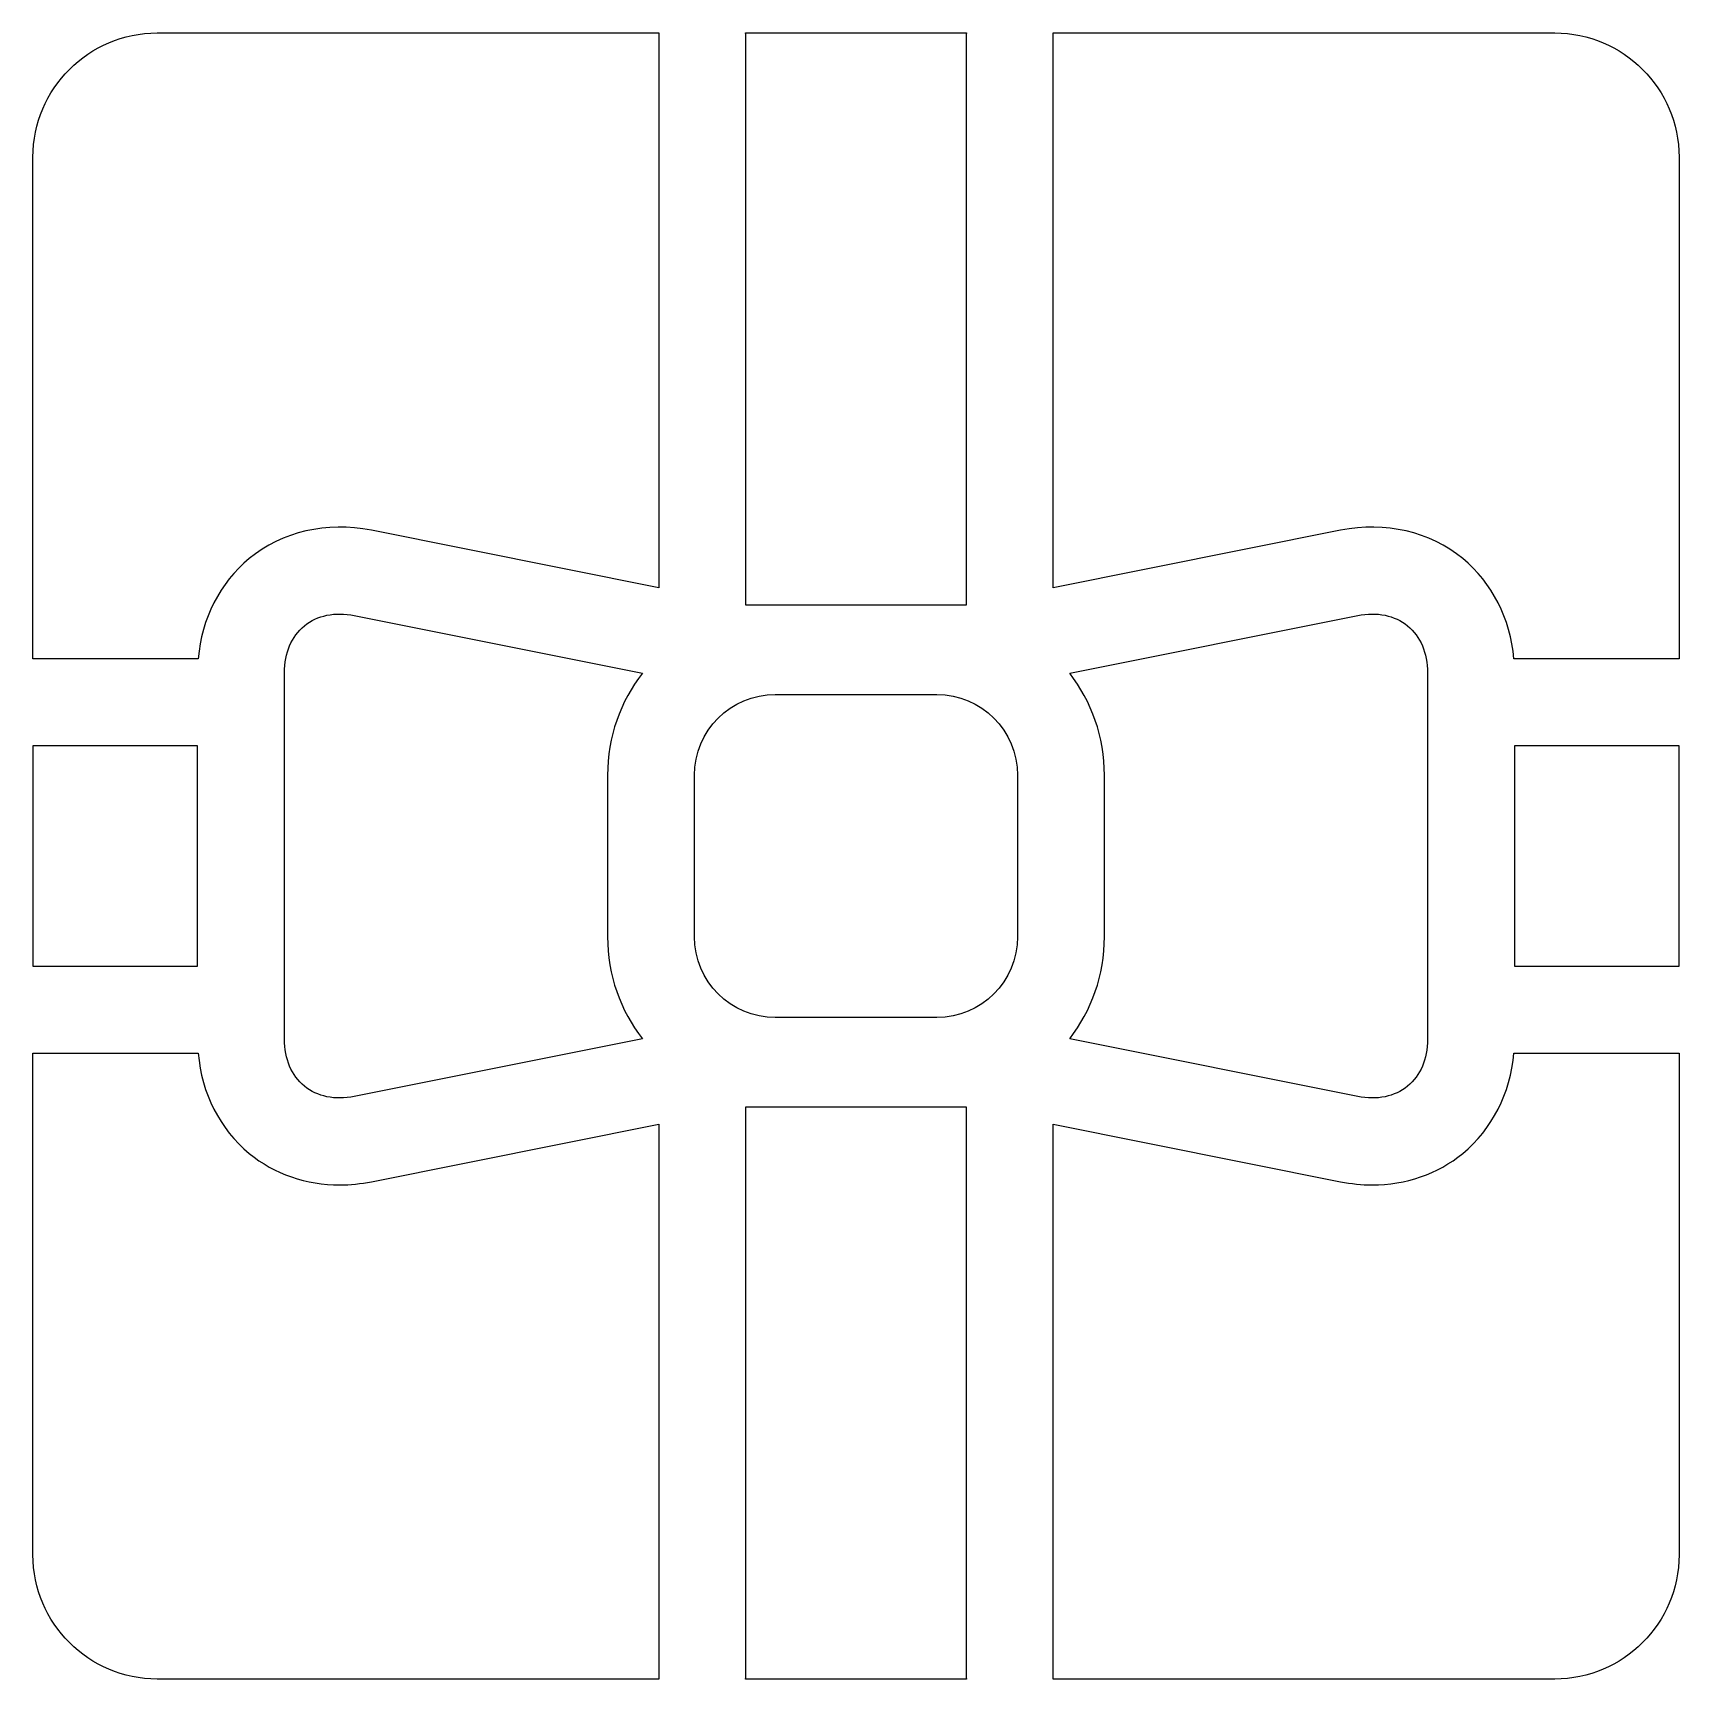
# Model space of a CAD drawing. Header units: centimetres. Extents: x -10.8 to 10.8, y -10.8 to 10.8.
import ezdxf

# ---------------------------------------------------------------- set-up
doc = ezdxf.new("R2010")
doc.units = ezdxf.units.CM
doc.header["$MEASUREMENT"] = 0
doc.layers.add('Layer 1', color=7, linetype='Continuous')

msp = doc.modelspace()

# ---------------------------------------------------------------- linework, layer by layer
at = {"layer": 'Layer 1'}
for points in [[(-10.79347, -1.44587), (-8.63477, -1.44587), (-8.63477, 1.44595), (-10.79347, 1.44595), (-10.79347, -1.44587)], [(8.63483, -1.44587), (10.79347, -1.44587), (10.79347, 1.44595), (8.63483, 1.44595), (8.63483, -1.44587)]]:
    msp.add_lwpolyline(points, close=True, dxfattribs=at)
for points, knots in [([(-10.79347, 9.16579), (-10.79347, 9.16579), (-10.79347, 2.58636), (-10.79347, 2.58636), (-10.79347, 2.58636), (-10.79347, 2.58636), (-8.62633, 2.58637), (-8.62633, 2.58637), (-8.62633, 2.58637), (-8.58119, 3.11216), (-8.34319, 3.58402), (-7.95675, 3.90089), (-7.95675, 3.90089), (-7.52582, 4.25411), (-6.94209, 4.38917), (-6.35516, 4.27199), (-6.35516, 4.27199), (-6.35516, 4.27199), (-2.58636, 3.51823), (-2.58636, 3.51823), (-2.58636, 3.51823), (-2.58636, 3.51823), (-2.58637, 10.75277), (-2.58637, 10.75277), (-2.58637, 10.75277), (-2.58637, 10.76702), (-2.58528, 10.78105), (-2.58426, 10.795), (-2.58426, 10.795), (-2.58426, 10.795), (-9.16426, 10.795), (-9.16426, 10.795), (-9.16426, 10.795), (-10.06036, 10.795), (-10.79347, 10.06189), (-10.79347, 9.16579)], [0, 0, 0, 0, 0.1, 0.1, 0.1, 0.1, 0.2, 0.2, 0.2, 0.2, 0.3, 0.3, 0.3, 0.3, 0.4, 0.4, 0.4, 0.4, 0.5, 0.5, 0.5, 0.5, 0.6, 0.6, 0.6, 0.6, 0.7, 0.7, 0.7, 0.7, 0.8, 0.8, 0.8, 0.8, 1, 1, 1, 1]), ([(1.44595, 3.29004), (1.44595, 3.29004), (1.44595, 10.75277), (1.44595, 10.75277), (1.44595, 10.75277), (1.44595, 10.76702), (1.44704, 10.78105), (1.44806, 10.795), (1.44806, 10.795), (1.44806, 10.795), (-1.44806, 10.795), (-1.44806, 10.795), (-1.44806, 10.795), (-1.44704, 10.78097), (-1.44595, 10.76701), (-1.44595, 10.75277), (-1.44595, 10.75277), (-1.44595, 10.75277), (-1.44595, 3.29011), (-1.44595, 3.29011), (-1.44595, 3.29011), (-1.44595, 3.29011), (1.44595, 3.29004), (1.44595, 3.29004)], [0, 0, 0, 0, 0.14285714, 0.14285714, 0.14285714, 0.14285714, 0.28571429, 0.28571429, 0.28571429, 0.28571429, 0.42857143, 0.42857143, 0.42857143, 0.42857143, 0.57142857, 0.57142857, 0.57142857, 0.57142857, 0.71428571, 0.71428571, 0.71428571, 0.71428571, 1, 1, 1, 1]), ([(9.16426, 10.795), (9.16426, 10.795), (2.58426, 10.795), (2.58426, 10.795), (2.58426, 10.795), (2.58528, 10.78097), (2.58637, 10.76701), (2.58637, 10.75277), (2.58637, 10.75277), (2.58637, 10.75277), (2.58637, 3.51823), (2.58637, 3.51823), (2.58637, 3.51823), (2.58637, 3.51823), (6.35524, 4.27206), (6.35524, 4.27206), (6.35524, 4.27206), (6.94231, 4.38939), (7.52597, 4.25425), (7.95683, 3.90096), (7.95683, 3.90096), (8.3432, 3.58416), (8.58127, 3.11223), (8.62641, 2.58644), (8.62641, 2.58644), (8.62641, 2.58644), (10.79347, 2.58644), (10.79347, 2.58644), (10.79347, 2.58644), (10.79347, 2.58644), (10.79347, 9.16579), (10.79347, 9.16579), (10.79347, 9.16579), (10.79347, 10.06189), (10.06029, 10.795), (9.16426, 10.795)], [0, 0, 0, 0, 0.1, 0.1, 0.1, 0.1, 0.2, 0.2, 0.2, 0.2, 0.3, 0.3, 0.3, 0.3, 0.4, 0.4, 0.4, 0.4, 0.5, 0.5, 0.5, 0.5, 0.6, 0.6, 0.6, 0.6, 0.7, 0.7, 0.7, 0.7, 0.8, 0.8, 0.8, 0.8, 1, 1, 1, 1]), ([(-2.80183, 2.39823), (-2.80183, 2.39823), (-6.57884, 3.15366), (-6.57884, 3.15366), (-6.57884, 3.15366), (-6.83327, 3.20484), (-7.06567, 3.15671), (-7.23374, 3.01889), (-7.23374, 3.01889), (-7.40181, 2.88114), (-7.49435, 2.6624), (-7.49435, 2.4031), (-7.49435, 2.4031), (-7.49435, 2.4031), (-7.49435, -2.40304), (-7.49435, -2.40304), (-7.49435, -2.40304), (-7.49435, -2.66241), (-7.40181, -2.88107), (-7.23374, -3.01883), (-7.23374, -3.01883), (-7.06575, -3.15666), (-6.83305, -3.20456), (-6.57884, -3.1536), (-6.57884, -3.1536), (-6.57884, -3.1536), (-2.80183, -2.39817), (-2.80183, -2.39817), (-2.80183, -2.39817), (-3.08773, -2.027), (-3.25835, -1.56263), (-3.25835, -1.05894), (-3.25835, -1.05894), (-3.25835, -1.05894), (-3.25835, 1.05899), (-3.25835, 1.05899), (-3.25835, 1.05899), (-3.25835, 1.56262), (-3.08773, 2.02699), (-2.80183, 2.39823)], [0, 0, 0, 0, 0.09090909, 0.09090909, 0.09090909, 0.09090909, 0.18181818, 0.18181818, 0.18181818, 0.18181818, 0.27272727, 0.27272727, 0.27272727, 0.27272727, 0.36363636, 0.36363636, 0.36363636, 0.36363636, 0.45454545, 0.45454545, 0.45454545, 0.45454545, 0.54545455, 0.54545455, 0.54545455, 0.54545455, 0.63636364, 0.63636364, 0.63636364, 0.63636364, 0.72727273, 0.72727273, 0.72727273, 0.72727273, 0.81818182, 0.81818182, 0.81818182, 0.81818182, 1, 1, 1, 1]), ([(2.80197, -2.39823), (2.80197, -2.39823), (6.57891, -3.15366), (6.57891, -3.15366), (6.57891, -3.15366), (6.83326, -3.20455), (7.06567, -3.15671), (7.23381, -3.01889), (7.23381, -3.01889), (7.40188, -2.88114), (7.49442, -2.6624), (7.49442, -2.4031), (7.49442, -2.4031), (7.49442, -2.4031), (7.49442, 2.40304), (7.49442, 2.40304), (7.49442, 2.40304), (7.49442, 2.66241), (7.40188, 2.88107), (7.23381, 3.01883), (7.23381, 3.01883), (7.06582, 3.15666), (6.83305, 3.20449), (6.57891, 3.1536), (6.57891, 3.1536), (6.57891, 3.1536), (2.80197, 2.39817), (2.80197, 2.39817), (2.80197, 2.39817), (3.08787, 2.027), (3.25849, 1.56263), (3.25849, 1.05894), (3.25849, 1.05894), (3.25849, 1.05894), (3.25849, -1.05899), (3.25849, -1.05899), (3.25849, -1.05899), (3.25849, -1.56269), (3.08788, -2.02699), (2.80197, -2.39823)], [0, 0, 0, 0, 0.09090909, 0.09090909, 0.09090909, 0.09090909, 0.18181818, 0.18181818, 0.18181818, 0.18181818, 0.27272727, 0.27272727, 0.27272727, 0.27272727, 0.36363636, 0.36363636, 0.36363636, 0.36363636, 0.45454545, 0.45454545, 0.45454545, 0.45454545, 0.54545455, 0.54545455, 0.54545455, 0.54545455, 0.63636364, 0.63636364, 0.63636364, 0.63636364, 0.72727273, 0.72727273, 0.72727273, 0.72727273, 0.81818182, 0.81818182, 0.81818182, 0.81818182, 1, 1, 1, 1]), ([(1.05907, 2.11793), (1.05907, 2.11793), (-1.05886, 2.11793), (-1.05886, 2.11793), (-1.05886, 2.11793), (-1.64274, 2.11793), (-2.11786, 1.64288), (-2.11786, 1.05893), (-2.11786, 1.05893), (-2.11786, 1.05893), (-2.11786, -1.059), (-2.11786, -1.059), (-2.11786, -1.059), (-2.11786, -1.64288), (-1.64281, -2.118), (-1.05886, -2.118), (-1.05886, -2.118), (-1.05886, -2.118), (1.05907, -2.118), (1.05907, -2.118), (1.05907, -2.118), (1.64295, -2.118), (2.11807, -1.64295), (2.11807, -1.059), (2.11807, -1.059), (2.11807, -1.059), (2.11807, 1.05893), (2.11807, 1.05893), (2.11807, 1.05893), (2.11807, 1.64288), (1.64295, 2.11793), (1.05907, 2.11793)], [0, 0, 0, 0, 0.11111111, 0.11111111, 0.11111111, 0.11111111, 0.22222222, 0.22222222, 0.22222222, 0.22222222, 0.33333333, 0.33333333, 0.33333333, 0.33333333, 0.44444444, 0.44444444, 0.44444444, 0.44444444, 0.55555556, 0.55555556, 0.55555556, 0.55555556, 0.66666667, 0.66666667, 0.66666667, 0.66666667, 0.77777778, 0.77777778, 0.77777778, 0.77777778, 1, 1, 1, 1]), ([(-2.58637, -3.51815), (-2.58637, -3.51815), (-6.35517, -4.27191), (-6.35517, -4.27191), (-6.35517, -4.27191), (-6.4938, -4.29961), (-6.63228, -4.31327), (-6.76851, -4.31327), (-6.76851, -4.31327), (-7.20932, -4.31327), (-7.62768, -4.17065), (-7.95676, -3.90081), (-7.95676, -3.90081), (-8.34313, -3.58401), (-8.5812, -3.11208), (-8.62634, -2.58629), (-8.62634, -2.58629), (-8.62634, -2.58629), (-10.79347, -2.58629), (-10.79347, -2.58629), (-10.79347, -2.58629), (-10.79347, -2.58629), (-10.79347, -9.16572), (-10.79347, -9.16572), (-10.79347, -9.16572), (-10.79347, -10.06189), (-10.06036, -10.795), (-9.16426, -10.795), (-9.16426, -10.795), (-9.16426, -10.795), (-2.58426, -10.795), (-2.58426, -10.795), (-2.58426, -10.795), (-2.58528, -10.78097), (-2.58637, -10.76701), (-2.58637, -10.75277), (-2.58637, -10.75277), (-2.58637, -10.75277), (-2.58637, -3.51815), (-2.58637, -3.51815)], [0, 0, 0, 0, 0.09090909, 0.09090909, 0.09090909, 0.09090909, 0.18181818, 0.18181818, 0.18181818, 0.18181818, 0.27272727, 0.27272727, 0.27272727, 0.27272727, 0.36363636, 0.36363636, 0.36363636, 0.36363636, 0.45454545, 0.45454545, 0.45454545, 0.45454545, 0.54545455, 0.54545455, 0.54545455, 0.54545455, 0.63636364, 0.63636364, 0.63636364, 0.63636364, 0.72727273, 0.72727273, 0.72727273, 0.72727273, 0.81818182, 0.81818182, 0.81818182, 0.81818182, 1, 1, 1, 1]), ([(7.95682, -3.90088), (7.62774, -4.17065), (7.20938, -4.31334), (6.76857, -4.31334), (6.76857, -4.31334), (6.6322, -4.31334), (6.49386, -4.29967), (6.35523, -4.27198), (6.35523, -4.27198), (6.35523, -4.27198), (2.58636, -3.51815), (2.58636, -3.51815), (2.58636, -3.51815), (2.58636, -3.51815), (2.58636, -10.75269), (2.58636, -10.75269), (2.58636, -10.75269), (2.58636, -10.76694), (2.58527, -10.78097), (2.58425, -10.79492), (2.58425, -10.79492), (2.58425, -10.79492), (9.16426, -10.79493), (9.16426, -10.79493), (9.16426, -10.79493), (10.06035, -10.79493), (10.79347, -10.06182), (10.79347, -9.16572), (10.79347, -9.16572), (10.79347, -9.16572), (10.79347, -2.58629), (10.79347, -2.58629), (10.79347, -2.58629), (10.79347, -2.58629), (8.6264, -2.58629), (8.6264, -2.58629), (8.6264, -2.58629), (8.58126, -3.11209), (8.34326, -3.58401), (7.95682, -3.90088)], [0, 0, 0, 0, 0.09090909, 0.09090909, 0.09090909, 0.09090909, 0.18181818, 0.18181818, 0.18181818, 0.18181818, 0.27272727, 0.27272727, 0.27272727, 0.27272727, 0.36363636, 0.36363636, 0.36363636, 0.36363636, 0.45454545, 0.45454545, 0.45454545, 0.45454545, 0.54545455, 0.54545455, 0.54545455, 0.54545455, 0.63636364, 0.63636364, 0.63636364, 0.63636364, 0.72727273, 0.72727273, 0.72727273, 0.72727273, 0.81818182, 0.81818182, 0.81818182, 0.81818182, 1, 1, 1, 1]), ([(-1.44595, -3.29011), (-1.44595, -3.29011), (-1.44595, -10.75276), (-1.44595, -10.75276), (-1.44595, -10.75276), (-1.44595, -10.76701), (-1.44704, -10.78104), (-1.44806, -10.79499), (-1.44806, -10.79499), (-1.44806, -10.79499), (1.44806, -10.795), (1.44806, -10.795), (1.44806, -10.795), (1.44704, -10.78097), (1.44595, -10.76701), (1.44595, -10.75277), (1.44595, -10.75277), (1.44595, -10.75277), (1.44595, -3.29004), (1.44595, -3.29004), (1.44595, -3.29004), (1.44595, -3.29004), (-1.44595, -3.29011), (-1.44595, -3.29011)], [0, 0, 0, 0, 0.14285714, 0.14285714, 0.14285714, 0.14285714, 0.28571429, 0.28571429, 0.28571429, 0.28571429, 0.42857143, 0.42857143, 0.42857143, 0.42857143, 0.57142857, 0.57142857, 0.57142857, 0.57142857, 0.71428571, 0.71428571, 0.71428571, 0.71428571, 1, 1, 1, 1])]:
    msp.add_open_spline(points, degree=3, knots=knots, dxfattribs=at)

doc.saveas('drawing.dxf')
